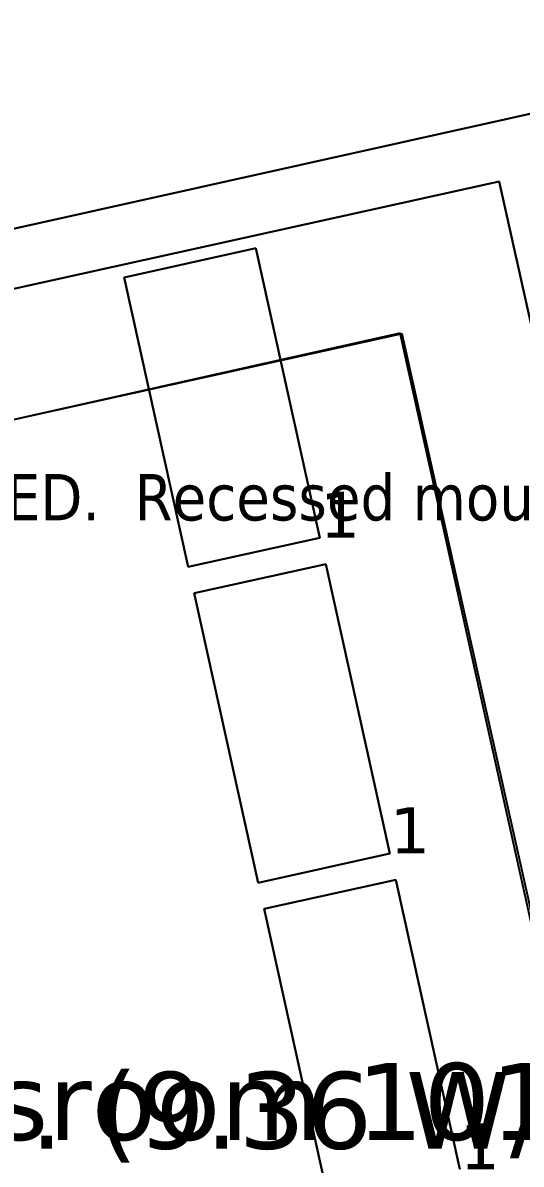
# Model space of a CAD drawing. Header units: inches. Extents: x 0 to 80, y -15 to 299.
# Drawn here: x 17.964 to 19.913, y 0.33 to 4.789 of the extents above; entities that cross this region are included whole.
import ezdxf

# ---------------------------------------------------------------- set-up
doc = ezdxf.new("R2010")
doc.units = ezdxf.units.IN
doc.header["$MEASUREMENT"] = 0
for name, color, linetype, true_color in [('DLX_BLD0_CALC', 3, 'Continuous', 0x00ff00), ('DLX_BLD0_CONT', 7, 'Continuous', 0x969696), ('DLX_BLD0_DESC', 7, 'Continuous', 0x969696), ('DLX_BLD0_LUM', 7, 'Continuous', 0xffd400), ('DLX_BLD0_LUMKEY_IDX', 7, 'Continuous', 0x969696), ('DLX_BLD0_ROOF', 7, 'Continuous', 0x7f7f7f), ('DLX_BLD0_TXT', 7, 'Continuous', 0xaa00ff)]:
    doc.layers.add(name, color=color, linetype=linetype, true_color=true_color)
doc.styles.add('TableTextStyle', font='')
doc.styles.add('Tahoma AC-9A-79-64-AA-B0-6E-42-C4-5C-8C-13-97-E7-E2-2C', font='')
doc.styles.get('TableTextStyle').set_extended_font_data('VERDANA.TTF')
doc.styles.get('Tahoma AC-9A-79-64-AA-B0-6E-42-C4-5C-8C-13-97-E7-E2-2C').set_extended_font_data('Tahoma')

msp = doc.modelspace()

# ---------------------------------------------------------------- linework, layer by layer
at = {"layer": 'DLX_BLD0_CALC'}
for points in [[(19.4483, 3.5737, 0), (15.5116, 2.7043, 0)], [(19.4399, 3.5766, 0), (15.5184, 2.7011, 0)], [(20.5962, -1.6197, 0), (19.4399, 3.5766, 0)], [(20.6071, -1.6121, 0), (19.4483, 3.5737, 0)]]:
    msp.add_polyline3d(points, dxfattribs=at)
at = {"layer": 'DLX_BLD0_CONT'}
for points in [[(32.7648, 7.2856, 0), (14.6298, 3.2511, 0)], [(19.8274, 4.1695, 0), (14.9143, 3.0844, 0)], [(21.2043, -1.9919, 0), (19.8274, 4.1695, 0)]]:
    msp.add_polyline3d(points, dxfattribs=at)
at = {"layer": 'DLX_BLD0_LUM'}
for points in [[(18.3609, 3.7943, 0), (18.8757, 3.9084, 0)], [(18.8757, 3.9084, 0), (18.3609, 3.7943, 0)], [(18.8757, 3.9084, 0), (18.3609, 3.7943, 0)], [(18.3609, 3.7943, 0), (18.8757, 3.9084, 0)], [(18.8757, 3.9084, 0), (18.8757, 3.9084, 0)], [(18.8757, 3.9084, 0), (19.1262, 2.7776, 0)], [(19.1262, 2.7776, 0), (18.8757, 3.9084, 0)], [(18.8757, 3.9084, 0), (18.8757, 3.9084, 0)], [(19.1262, 2.7776, 0), (18.8757, 3.9084, 0)], [(18.8757, 3.9084, 0), (19.1262, 2.7776, 0)], [(18.3609, 3.7943, 0), (18.3609, 3.7943, 0)], [(18.6114, 2.6635, 0), (18.3609, 3.7943, 0)], [(18.3609, 3.7943, 0), (18.3609, 3.7943, 0)], [(18.3609, 3.7943, 0), (18.6114, 2.6635, 0)], [(18.3609, 3.7943, 0), (18.6114, 2.6635, 0)], [(18.6114, 2.6635, 0), (18.3609, 3.7943, 0)], [(19.1262, 2.7776, 0), (18.6114, 2.6635, 0)], [(18.6114, 2.6635, 0), (19.1262, 2.7776, 0)], [(18.6114, 2.6635, 0), (19.1262, 2.7776, 0)], [(19.1262, 2.7776, 0), (18.6114, 2.6635, 0)], [(19.1262, 2.7776, 0), (19.1262, 2.7776, 0)], [(19.1262, 2.7776, 0), (19.1262, 2.7776, 0)], [(18.6114, 2.6635, 0), (18.6114, 2.6635, 0)], [(18.6114, 2.6635, 0), (18.6114, 2.6635, 0)], [(18.6342, 2.5609, 0), (19.149, 2.6749, 0)], [(19.149, 2.6749, 0), (18.6342, 2.5609, 0)], [(19.149, 2.6749, 0), (18.6342, 2.5609, 0)], [(18.6342, 2.5609, 0), (19.149, 2.6749, 0)], [(19.149, 2.6749, 0), (19.149, 2.6749, 0)], [(19.149, 2.6749, 0), (19.3996, 1.5441, 0)], [(19.3996, 1.5441, 0), (19.149, 2.6749, 0)], [(19.149, 2.6749, 0), (19.149, 2.6749, 0)], [(19.3996, 1.5441, 0), (19.149, 2.6749, 0)], [(19.149, 2.6749, 0), (19.3996, 1.5441, 0)], [(18.6342, 2.5609, 0), (18.6342, 2.5609, 0)], [(18.8847, 1.43, 0), (18.6342, 2.5609, 0)], [(18.6342, 2.5609, 0), (18.6342, 2.5609, 0)], [(18.6342, 2.5609, 0), (18.8847, 1.43, 0)], [(18.6342, 2.5609, 0), (18.8847, 1.43, 0)], [(18.8847, 1.43, 0), (18.6342, 2.5609, 0)], [(19.3996, 1.5441, 0), (18.8847, 1.43, 0)], [(18.8847, 1.43, 0), (19.3996, 1.5441, 0)], [(18.8847, 1.43, 0), (19.3996, 1.5441, 0)], [(19.3996, 1.5441, 0), (18.8847, 1.43, 0)], [(19.3996, 1.5441, 0), (19.3996, 1.5441, 0)], [(19.3996, 1.5441, 0), (19.3996, 1.5441, 0)], [(18.8847, 1.43, 0), (18.8847, 1.43, 0)], [(18.8847, 1.43, 0), (18.8847, 1.43, 0)], [(18.9075, 1.3274, 0), (19.4223, 1.4415, 0)], [(19.4223, 1.4415, 0), (18.9075, 1.3274, 0)], [(19.4223, 1.4415, 0), (18.9075, 1.3274, 0)], [(18.9075, 1.3274, 0), (19.4223, 1.4415, 0)], [(19.4223, 1.4415, 0), (19.4223, 1.4415, 0)], [(19.4223, 1.4415, 0), (19.6729, 0.3106, 0)], [(19.6729, 0.3106, 0), (19.4223, 1.4415, 0)], [(19.4223, 1.4415, 0), (19.4223, 1.4415, 0)], [(19.6729, 0.3106, 0), (19.4223, 1.4415, 0)], [(19.4223, 1.4415, 0), (19.6729, 0.3106, 0)], [(18.9075, 1.3274, 0), (18.9075, 1.3274, 0)], [(19.158, 0.1966, 0), (18.9075, 1.3274, 0)], [(18.9075, 1.3274, 0), (18.9075, 1.3274, 0)], [(18.9075, 1.3274, 0), (19.158, 0.1966, 0)], [(18.9075, 1.3274, 0), (19.158, 0.1966, 0)], [(19.158, 0.1966, 0), (18.9075, 1.3274, 0)]]:
    msp.add_polyline3d(points, dxfattribs=at)
at = {"layer": 'DLX_BLD0_ROOF'}
for points in [[(32.7648, 7.2856, 0), (14.6298, 3.2511, 0)], [(14.6298, 3.2511, 0), (32.7648, 7.2856, 0)], [(14.6298, 3.2511, 0), (32.7648, 7.2856, 0)], [(32.7648, 7.2856, 0), (14.6298, 3.2511, 0)], [(19.8274, 4.1695, 0), (14.9143, 3.0844, 0)], [(14.9143, 3.0844, 0), (19.8274, 4.1695, 0)], [(21.2043, -1.9919, 0), (19.8274, 4.1695, 0)], [(19.8274, 4.1695, 0), (21.2043, -1.9919, 0)]]:
    msp.add_polyline3d(points, dxfattribs=at)

# ---------------------------------------------------------------- texts
at = {"layer": 'DLX_BLD0_DESC', "style": 'TableTextStyle'}
for s, p in [('Classroom 101 (9.35 W/m²)', (16.9816, 0.4254)), ('. (9.36 W/m²)', (17.9927, 0.3909))]:
    msp.add_text(s, height=0.3, dxfattribs=at).set_placement(p)
at = {"layer": 'DLX_BLD0_LUMKEY_IDX', "style": 'TableTextStyle'}
for p in [(19.1262, 2.7776), (19.3996, 1.5441), (19.6729, 0.3106)]:
    msp.add_text('1', height=0.18, dxfattribs=at).set_placement(p)
at = {"layer": 'DLX_BLD0_TXT', "style": 'Tahoma AC-9A-79-64-AA-B0-6E-42-C4-5C-8C-13-97-E7-E2-2C'}
msp.add_text('Flat Panel LED.^M^JRecessed mounting^M^J0-10 V^M^J', height=0.1812, dxfattribs=at).set_placement((16.6595, 2.8454))

doc.saveas('drawing.dxf')
